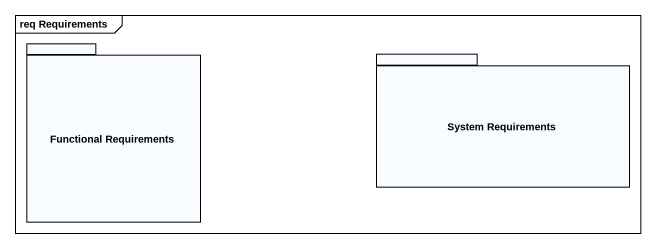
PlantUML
@startuml
mainframe req Requirements
package "Functional Requirements" as Functional_Requirements {
}
package "System Requirements" as System_Requirements {
}
@enduml
